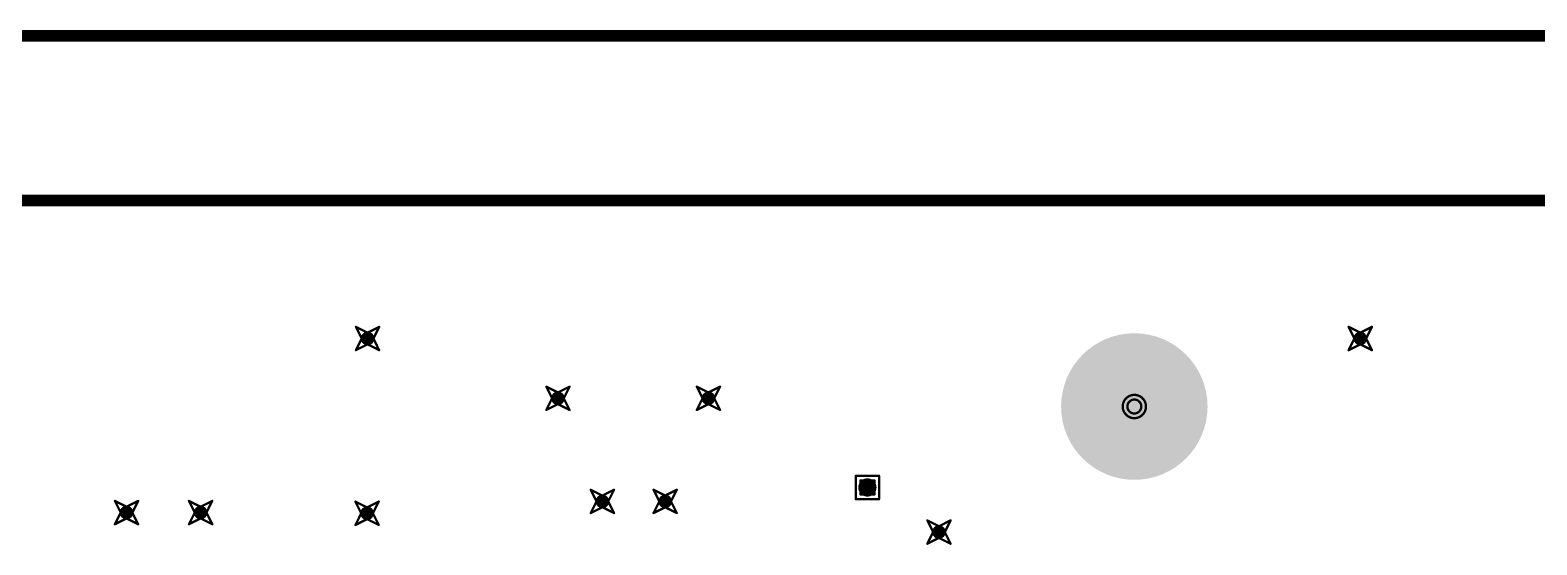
# Model space of a CAD drawing. Header units: millimetres. Extents: x -25 to 478, y -31 to 252.
# Drawn here: x 228.87 to 261.8, y 202.48 to 213.72 of the extents above; entities that cross this region are included whole.
import ezdxf

# ---------------------------------------------------------------- set-up
doc = ezdxf.new("R2010")
doc.units = ezdxf.units.MM
for name, color, linetype in [('DrillDrawing', 1, 'Continuous'), ('Mechanical1', 6, 'Continuous'), ('Mechanical2', 216, 'Continuous'), ('MultiLayer', 9, 'Continuous'), ('PadHoleLayer', 156, 'Continuous'), ('ViaHoleLayer', 16, 'Continuous')]:
    doc.layers.add(name, color=color, linetype=linetype)

# ---------------------------------------------------------------- blocks, each defined once
blk = doc.blocks.new('NY_PMS_440_0025_PH_670')
at = {"layer": 'MultiLayer'}
h = blk.add_hatch(color=9, dxfattribs=at)
edge = h.paths.add_edge_path()
edge.add_arc((0, 0), 1.6, 0, 360)
at = {"layer": 'PadHoleLayer'}
h = blk.add_hatch(color=156, dxfattribs=at)
edge = h.paths.add_edge_path()
edge.add_arc((0, 0), 1.6, 0, 360)

msp = doc.modelspace()

# ---------------------------------------------------------------- hatches: boundary and pattern name
at = {"layer": 'ViaHoleLayer'}
h = msp.add_hatch(color=16, dxfattribs=at)
edge = h.paths.add_edge_path()
edge.add_arc((236.245, 206.985), 0.15, 0, 360)
h = msp.add_hatch(color=16, dxfattribs=at)
edge = h.paths.add_edge_path()
edge.add_arc((257.937, 206.985), 0.15, 0, 360)
h = msp.add_hatch(color=16, dxfattribs=at)
edge = h.paths.add_edge_path()
edge.add_arc((240.405, 205.68), 0.15, 0, 360)
h = msp.add_hatch(color=16, dxfattribs=at)
edge = h.paths.add_edge_path()
edge.add_arc((243.693, 205.68), 0.15, 0, 360)
h = msp.add_hatch(color=16, dxfattribs=at)
edge = h.paths.add_edge_path()
edge.add_arc((247.167, 203.733), 0.2, 0, 360)
h = msp.add_hatch(color=16, dxfattribs=at)
edge = h.paths.add_edge_path()
edge.add_arc((241.376, 203.429), 0.15, 0, 360)
h = msp.add_hatch(color=16, dxfattribs=at)
edge = h.paths.add_edge_path()
edge.add_arc((242.748, 203.429), 0.15, 0, 360)
h = msp.add_hatch(color=16, dxfattribs=at)
edge = h.paths.add_edge_path()
edge.add_arc((230.978, 203.185), 0.15, 0, 360)
h = msp.add_hatch(color=16, dxfattribs=at)
edge = h.paths.add_edge_path()
edge.add_arc((232.597, 203.185), 0.15, 0, 360)
h = msp.add_hatch(color=16, dxfattribs=at)
edge = h.paths.add_edge_path()
edge.add_arc((236.234, 203.17), 0.15, 0, 360)
h = msp.add_hatch(color=16, dxfattribs=at)
edge = h.paths.add_edge_path()
edge.add_arc((248.731, 202.76), 0.15, 0, 360)

# ---------------------------------------------------------------- linework, layer by layer
at = {"layer": 'DrillDrawing', "const_width": 0.0508}
for points in [[(235.991, 207.239), (236.245, 207.112)], [(235.991, 207.239), (236.118, 206.985)], [(236.245, 207.112), (236.499, 207.239)], [(236.372, 206.985), (236.499, 207.239)], [(257.683, 207.239), (257.937, 207.112)], [(257.683, 207.239), (257.81, 206.985)], [(257.937, 207.112), (258.191, 207.239)], [(258.064, 206.985), (258.191, 207.239)], [(235.991, 206.731), (236.118, 206.985)], [(235.991, 206.731), (236.245, 206.858)], [(236.245, 206.858), (236.499, 206.731)], [(236.372, 206.985), (236.499, 206.731)], [(257.683, 206.731), (257.81, 206.985)], [(257.683, 206.731), (257.937, 206.858)], [(257.937, 206.858), (258.191, 206.731)], [(258.064, 206.985), (258.191, 206.731)], [(240.151, 205.934), (240.405, 205.807)], [(240.151, 205.934), (240.278, 205.68)], [(240.405, 205.807), (240.659, 205.934)], [(240.532, 205.68), (240.659, 205.934)], [(243.439, 205.934), (243.693, 205.807)], [(243.439, 205.934), (243.566, 205.68)], [(243.693, 205.807), (243.947, 205.934)], [(243.82, 205.68), (243.947, 205.934)], [(240.151, 205.426), (240.278, 205.68)], [(240.151, 205.426), (240.405, 205.553)], [(240.405, 205.553), (240.659, 205.426)], [(240.532, 205.68), (240.659, 205.426)], [(243.439, 205.426), (243.566, 205.68)], [(243.439, 205.426), (243.693, 205.553)], [(243.693, 205.553), (243.947, 205.426)], [(243.82, 205.68), (243.947, 205.426)], [(246.913, 203.987), (247.421, 203.987)], [(246.913, 203.479), (246.913, 203.987)], [(247.015, 203.886), (247.32, 203.886)], [(247.015, 203.581), (247.015, 203.886)], [(247.32, 203.581), (247.32, 203.886)], [(247.421, 203.479), (247.421, 203.987)], [(241.122, 203.683), (241.376, 203.556)], [(241.122, 203.683), (241.249, 203.429)], [(241.376, 203.556), (241.63, 203.683)], [(241.503, 203.429), (241.63, 203.683)], [(242.494, 203.683), (242.748, 203.556)], [(242.494, 203.683), (242.621, 203.429)], [(242.748, 203.556), (243.002, 203.683)], [(242.875, 203.429), (243.002, 203.683)], [(246.913, 203.479), (247.421, 203.479)], [(247.015, 203.581), (247.32, 203.581)], [(230.724, 203.439), (230.978, 203.312)], [(230.724, 203.439), (230.851, 203.185)], [(230.724, 202.931), (230.851, 203.185)], [(230.978, 203.312), (231.232, 203.439)], [(231.105, 203.185), (231.232, 203.439)], [(231.105, 203.185), (231.232, 202.931)], [(232.343, 203.439), (232.597, 203.312)], [(232.343, 203.439), (232.47, 203.185)], [(232.343, 202.931), (232.47, 203.185)], [(232.597, 203.312), (232.851, 203.439)], [(232.724, 203.185), (232.851, 203.439)], [(232.724, 203.185), (232.851, 202.931)], [(235.98, 203.424), (236.234, 203.297)], [(235.98, 203.424), (236.107, 203.17)], [(235.98, 202.916), (236.107, 203.17)], [(236.234, 203.297), (236.488, 203.424)], [(236.361, 203.17), (236.488, 203.424)], [(236.361, 203.17), (236.488, 202.916)], [(241.122, 203.175), (241.249, 203.429)], [(241.122, 203.175), (241.376, 203.302)], [(241.376, 203.302), (241.63, 203.175)], [(241.503, 203.429), (241.63, 203.175)], [(242.494, 203.175), (242.621, 203.429)], [(242.494, 203.175), (242.748, 203.302)], [(242.748, 203.302), (243.002, 203.175)], [(242.875, 203.429), (243.002, 203.175)], [(230.724, 202.931), (230.978, 203.058)], [(230.978, 203.058), (231.232, 202.931)], [(232.343, 202.931), (232.597, 203.058)], [(232.597, 203.058), (232.851, 202.931)], [(235.98, 202.916), (236.234, 203.043)], [(236.234, 203.043), (236.488, 202.916)], [(248.477, 203.014), (248.731, 202.887)], [(248.477, 203.014), (248.604, 202.76)], [(248.731, 202.887), (248.985, 203.014)], [(248.858, 202.76), (248.985, 203.014)], [(248.477, 202.506), (248.604, 202.76)], [(248.477, 202.506), (248.731, 202.633)], [(248.731, 202.633), (248.985, 202.506)], [(248.858, 202.76), (248.985, 202.506)]]:
    msp.add_lwpolyline(points, dxfattribs=at)
at = {"layer": 'DrillDrawing'}
for points, const_width in [([(235.979, 207.239, 1), (236.004, 207.239, 1)], 0.0254), ([(235.979, 207.239, 1), (236.004, 207.239, 1)], 0.0254), ([(236.233, 207.112, 1), (236.258, 207.112, 1)], 0.0254), ([(236.233, 207.112, 1), (236.258, 207.112, 1)], 0.0254), ([(236.487, 207.239, 1), (236.512, 207.239, 1)], 0.0254), ([(236.487, 207.239, 1), (236.512, 207.239, 1)], 0.0254), ([(257.67, 207.239, 1), (257.696, 207.239, 1)], 0.0254), ([(257.67, 207.239, 1), (257.696, 207.239, 1)], 0.0254), ([(257.924, 207.112, 1), (257.95, 207.112, 1)], 0.0254), ([(257.924, 207.112, 1), (257.95, 207.112, 1)], 0.0254), ([(258.178, 207.239, 1), (258.204, 207.239, 1)], 0.0254), ([(258.178, 207.239, 1), (258.204, 207.239, 1)], 0.0254), ([(236.106, 206.985, 1), (236.131, 206.985, 1)], 0.0254), ([(236.106, 206.985, 1), (236.131, 206.985, 1)], 0.0254), ([(236.233, 206.858, 1), (236.258, 206.858, 1)], 0.0254), ([(236.233, 206.858, 1), (236.258, 206.858, 1)], 0.0254), ([(236.36, 206.985, 1), (236.385, 206.985, 1)], 0.0254), ([(236.36, 206.985, 1), (236.385, 206.985, 1)], 0.0254), ([(257.797, 206.985, 1), (257.823, 206.985, 1)], 0.0254), ([(257.797, 206.985, 1), (257.823, 206.985, 1)], 0.0254), ([(257.924, 206.858, 1), (257.95, 206.858, 1)], 0.0254), ([(257.924, 206.858, 1), (257.95, 206.858, 1)], 0.0254), ([(258.051, 206.985, 1), (258.077, 206.985, 1)], 0.0254), ([(258.051, 206.985, 1), (258.077, 206.985, 1)], 0.0254), ([(235.979, 206.731, 1), (236.004, 206.731, 1)], 0.0254), ([(235.979, 206.731, 1), (236.004, 206.731, 1)], 0.0254), ([(236.487, 206.731, 1), (236.512, 206.731, 1)], 0.0254), ([(236.487, 206.731, 1), (236.512, 206.731, 1)], 0.0254), ([(257.67, 206.731, 1), (257.696, 206.731, 1)], 0.0254), ([(257.67, 206.731, 1), (257.696, 206.731, 1)], 0.0254), ([(258.178, 206.731, 1), (258.204, 206.731, 1)], 0.0254), ([(258.178, 206.731, 1), (258.204, 206.731, 1)], 0.0254), ([(240.139, 205.934, 1), (240.164, 205.934, 1)], 0.0254), ([(240.139, 205.934, 1), (240.164, 205.934, 1)], 0.0254), ([(240.393, 205.807, 1), (240.418, 205.807, 1)], 0.0254), ([(240.393, 205.807, 1), (240.418, 205.807, 1)], 0.0254), ([(240.647, 205.934, 1), (240.672, 205.934, 1)], 0.0254), ([(240.647, 205.934, 1), (240.672, 205.934, 1)], 0.0254), ([(243.427, 205.934, 1), (243.452, 205.934, 1)], 0.0254), ([(243.427, 205.934, 1), (243.452, 205.934, 1)], 0.0254), ([(243.681, 205.807, 1), (243.706, 205.807, 1)], 0.0254), ([(243.681, 205.807, 1), (243.706, 205.807, 1)], 0.0254), ([(243.935, 205.934, 1), (243.96, 205.934, 1)], 0.0254), ([(243.935, 205.934, 1), (243.96, 205.934, 1)], 0.0254), ([(253.254, 205.5, 1), (252.746, 205.5, 1)], 0.0508), ([(240.139, 205.426, 1), (240.164, 205.426, 1)], 0.0254), ([(240.139, 205.426, 1), (240.164, 205.426, 1)], 0.0254), ([(240.266, 205.68, 1), (240.291, 205.68, 1)], 0.0254), ([(240.266, 205.68, 1), (240.291, 205.68, 1)], 0.0254), ([(240.393, 205.553, 1), (240.418, 205.553, 1)], 0.0254), ([(240.393, 205.553, 1), (240.418, 205.553, 1)], 0.0254), ([(240.52, 205.68, 1), (240.545, 205.68, 1)], 0.0254), ([(240.52, 205.68, 1), (240.545, 205.68, 1)], 0.0254), ([(240.647, 205.426, 1), (240.672, 205.426, 1)], 0.0254), ([(240.647, 205.426, 1), (240.672, 205.426, 1)], 0.0254), ([(243.427, 205.426, 1), (243.452, 205.426, 1)], 0.0254), ([(243.427, 205.426, 1), (243.452, 205.426, 1)], 0.0254), ([(243.554, 205.68, 1), (243.579, 205.68, 1)], 0.0254), ([(243.554, 205.68, 1), (243.579, 205.68, 1)], 0.0254), ([(243.681, 205.553, 1), (243.706, 205.553, 1)], 0.0254), ([(243.681, 205.553, 1), (243.706, 205.553, 1)], 0.0254), ([(243.808, 205.68, 1), (243.833, 205.68, 1)], 0.0254), ([(243.808, 205.68, 1), (243.833, 205.68, 1)], 0.0254), ([(243.935, 205.426, 1), (243.96, 205.426, 1)], 0.0254), ([(243.935, 205.426, 1), (243.96, 205.426, 1)], 0.0254), ([(252.733, 205.5, 1), (252.759, 205.5, 1)], 0.0254), ([(253.152, 205.5, 1), (252.848, 205.5, 1)], 0.0508), ([(252.835, 205.5, 1), (252.86, 205.5, 1)], 0.0254), ([(253.14, 205.5, 1), (253.165, 205.5, 1)], 0.0254), ([(253.241, 205.5, 1), (253.267, 205.5, 1)], 0.0254), ([(246.901, 203.987, 1), (246.926, 203.987, 1)], 0.0254), ([(246.901, 203.987, 1), (246.926, 203.987, 1)], 0.0254), ([(247.002, 203.886, 1), (247.028, 203.886, 1)], 0.0254), ([(247.002, 203.886, 1), (247.028, 203.886, 1)], 0.0254), ([(247.307, 203.886, 1), (247.333, 203.886, 1)], 0.0254), ([(247.307, 203.886, 1), (247.333, 203.886, 1)], 0.0254), ([(247.409, 203.987, 1), (247.434, 203.987, 1)], 0.0254), ([(247.409, 203.987, 1), (247.434, 203.987, 1)], 0.0254), ([(241.109, 203.683, 1), (241.135, 203.683, 1)], 0.0254), ([(241.109, 203.683, 1), (241.135, 203.683, 1)], 0.0254), ([(241.363, 203.556, 1), (241.389, 203.556, 1)], 0.0254), ([(241.363, 203.556, 1), (241.389, 203.556, 1)], 0.0254), ([(241.618, 203.683, 1), (241.643, 203.683, 1)], 0.0254), ([(241.618, 203.683, 1), (241.643, 203.683, 1)], 0.0254), ([(242.481, 203.683, 1), (242.506, 203.683, 1)], 0.0254), ([(242.481, 203.683, 1), (242.506, 203.683, 1)], 0.0254), ([(242.735, 203.556, 1), (242.761, 203.556, 1)], 0.0254), ([(242.735, 203.556, 1), (242.761, 203.556, 1)], 0.0254), ([(242.989, 203.683, 1), (243.014, 203.683, 1)], 0.0254), ([(242.989, 203.683, 1), (243.014, 203.683, 1)], 0.0254), ([(246.901, 203.479, 1), (246.926, 203.479, 1)], 0.0254), ([(246.901, 203.479, 1), (246.926, 203.479, 1)], 0.0254), ([(247.002, 203.581, 1), (247.028, 203.581, 1)], 0.0254), ([(247.002, 203.581, 1), (247.028, 203.581, 1)], 0.0254), ([(247.307, 203.581, 1), (247.333, 203.581, 1)], 0.0254), ([(247.307, 203.581, 1), (247.333, 203.581, 1)], 0.0254), ([(247.409, 203.479, 1), (247.434, 203.479, 1)], 0.0254), ([(247.409, 203.479, 1), (247.434, 203.479, 1)], 0.0254), ([(230.712, 203.439, 1), (230.737, 203.439, 1)], 0.0254), ([(230.712, 203.439, 1), (230.737, 203.439, 1)], 0.0254), ([(230.839, 203.185, 1), (230.864, 203.185, 1)], 0.0254), ([(230.839, 203.185, 1), (230.864, 203.185, 1)], 0.0254), ([(230.966, 203.312, 1), (230.991, 203.312, 1)], 0.0254), ([(230.966, 203.312, 1), (230.991, 203.312, 1)], 0.0254), ([(231.093, 203.185, 1), (231.118, 203.185, 1)], 0.0254), ([(231.093, 203.185, 1), (231.118, 203.185, 1)], 0.0254), ([(231.22, 203.439, 1), (231.245, 203.439, 1)], 0.0254), ([(231.22, 203.439, 1), (231.245, 203.439, 1)], 0.0254), ([(232.33, 203.439, 1), (232.356, 203.439, 1)], 0.0254), ([(232.33, 203.439, 1), (232.356, 203.439, 1)], 0.0254), ([(232.457, 203.185, 1), (232.483, 203.185, 1)], 0.0254), ([(232.457, 203.185, 1), (232.483, 203.185, 1)], 0.0254), ([(232.584, 203.312, 1), (232.61, 203.312, 1)], 0.0254), ([(232.584, 203.312, 1), (232.61, 203.312, 1)], 0.0254), ([(232.711, 203.185, 1), (232.737, 203.185, 1)], 0.0254), ([(232.711, 203.185, 1), (232.737, 203.185, 1)], 0.0254), ([(232.838, 203.439, 1), (232.864, 203.439, 1)], 0.0254), ([(232.838, 203.439, 1), (232.864, 203.439, 1)], 0.0254), ([(235.967, 203.424, 1), (235.993, 203.424, 1)], 0.0254), ([(235.967, 203.424, 1), (235.993, 203.424, 1)], 0.0254), ([(236.094, 203.17, 1), (236.12, 203.17, 1)], 0.0254), ([(236.094, 203.17, 1), (236.12, 203.17, 1)], 0.0254), ([(236.221, 203.297, 1), (236.247, 203.297, 1)], 0.0254), ([(236.221, 203.297, 1), (236.247, 203.297, 1)], 0.0254), ([(236.348, 203.17, 1), (236.374, 203.17, 1)], 0.0254), ([(236.348, 203.17, 1), (236.374, 203.17, 1)], 0.0254), ([(236.475, 203.424, 1), (236.501, 203.424, 1)], 0.0254), ([(236.475, 203.424, 1), (236.501, 203.424, 1)], 0.0254), ([(241.109, 203.175, 1), (241.135, 203.175, 1)], 0.0254), ([(241.109, 203.175, 1), (241.135, 203.175, 1)], 0.0254), ([(241.237, 203.429, 1), (241.262, 203.429, 1)], 0.0254), ([(241.237, 203.429, 1), (241.262, 203.429, 1)], 0.0254), ([(241.363, 203.302, 1), (241.389, 203.302, 1)], 0.0254), ([(241.363, 203.302, 1), (241.389, 203.302, 1)], 0.0254), ([(241.49, 203.429, 1), (241.516, 203.429, 1)], 0.0254), ([(241.49, 203.429, 1), (241.516, 203.429, 1)], 0.0254), ([(241.618, 203.175, 1), (241.643, 203.175, 1)], 0.0254), ([(241.618, 203.175, 1), (241.643, 203.175, 1)], 0.0254), ([(242.481, 203.175, 1), (242.506, 203.175, 1)], 0.0254), ([(242.481, 203.175, 1), (242.506, 203.175, 1)], 0.0254), ([(242.608, 203.429, 1), (242.633, 203.429, 1)], 0.0254), ([(242.608, 203.429, 1), (242.633, 203.429, 1)], 0.0254), ([(242.735, 203.302, 1), (242.761, 203.302, 1)], 0.0254), ([(242.735, 203.302, 1), (242.761, 203.302, 1)], 0.0254), ([(242.862, 203.429, 1), (242.887, 203.429, 1)], 0.0254), ([(242.862, 203.429, 1), (242.887, 203.429, 1)], 0.0254), ([(242.989, 203.175, 1), (243.014, 203.175, 1)], 0.0254), ([(242.989, 203.175, 1), (243.014, 203.175, 1)], 0.0254), ([(230.712, 202.931, 1), (230.737, 202.931, 1)], 0.0254), ([(230.712, 202.931, 1), (230.737, 202.931, 1)], 0.0254), ([(230.966, 203.058, 1), (230.991, 203.058, 1)], 0.0254), ([(230.966, 203.058, 1), (230.991, 203.058, 1)], 0.0254), ([(231.22, 202.931, 1), (231.245, 202.931, 1)], 0.0254), ([(231.22, 202.931, 1), (231.245, 202.931, 1)], 0.0254), ([(232.33, 202.931, 1), (232.356, 202.931, 1)], 0.0254), ([(232.33, 202.931, 1), (232.356, 202.931, 1)], 0.0254), ([(232.584, 203.058, 1), (232.61, 203.058, 1)], 0.0254), ([(232.584, 203.058, 1), (232.61, 203.058, 1)], 0.0254), ([(232.838, 202.931, 1), (232.864, 202.931, 1)], 0.0254), ([(232.838, 202.931, 1), (232.864, 202.931, 1)], 0.0254), ([(235.967, 202.916, 1), (235.993, 202.916, 1)], 0.0254), ([(235.967, 202.916, 1), (235.993, 202.916, 1)], 0.0254), ([(236.221, 203.043, 1), (236.247, 203.043, 1)], 0.0254), ([(236.221, 203.043, 1), (236.247, 203.043, 1)], 0.0254), ([(236.475, 202.916, 1), (236.501, 202.916, 1)], 0.0254), ([(236.475, 202.916, 1), (236.501, 202.916, 1)], 0.0254), ([(248.464, 203.014, 1), (248.49, 203.014, 1)], 0.0254), ([(248.464, 203.014, 1), (248.49, 203.014, 1)], 0.0254), ([(248.718, 202.887, 1), (248.744, 202.887, 1)], 0.0254), ([(248.718, 202.887, 1), (248.744, 202.887, 1)], 0.0254), ([(248.972, 203.014, 1), (248.998, 203.014, 1)], 0.0254), ([(248.972, 203.014, 1), (248.998, 203.014, 1)], 0.0254), ([(248.464, 202.506, 1), (248.49, 202.506, 1)], 0.0254), ([(248.464, 202.506, 1), (248.49, 202.506, 1)], 0.0254), ([(248.591, 202.76, 1), (248.617, 202.76, 1)], 0.0254), ([(248.591, 202.76, 1), (248.617, 202.76, 1)], 0.0254), ([(248.718, 202.633, 1), (248.744, 202.633, 1)], 0.0254), ([(248.718, 202.633, 1), (248.744, 202.633, 1)], 0.0254), ([(248.845, 202.76, 1), (248.871, 202.76, 1)], 0.0254), ([(248.845, 202.76, 1), (248.871, 202.76, 1)], 0.0254), ([(248.972, 202.506, 1), (248.998, 202.506, 1)], 0.0254), ([(248.972, 202.506, 1), (248.998, 202.506, 1)], 0.0254)]:
    msp.add_lwpolyline(points, format="xyb", close=True, dxfattribs=dict(at, const_width=const_width))
at = {"layer": 'Mechanical1', "const_width": 0.254}
msp.add_lwpolyline([(0, 210), (375, 210)], dxfattribs=at)
at = {"layer": 'Mechanical2', "const_width": 0.254}
msp.add_lwpolyline([(193.213, 213.589), (375, 213.589)], dxfattribs=at)

# ---------------------------------------------------------------- block references
msp.add_blockref('NY_PMS_440_0025_PH_670', (253, 205.5))

doc.saveas('drawing.dxf')
